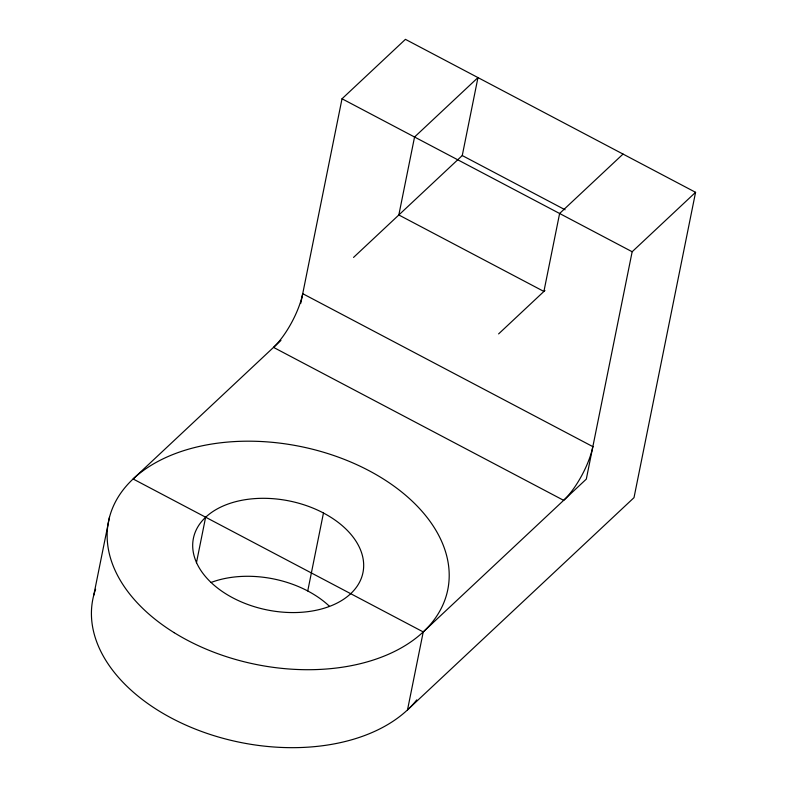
<?xml version="1.0" encoding="UTF-8"?>
<svg xmlns="http://www.w3.org/2000/svg" width="787" height="787" viewBox="0 0 787 787"><rect width="100%" height="100%" fill="white"/><g stroke="black" fill="none" stroke-linecap="round" stroke-linejoin="round"><path stroke-width="1.18" d="M93.751 595.238L109.472 517.275M196.445 562.784L205.633 517.207M300.782 303.3L342.02 98.778L405.433 39.35L695.57 192.313L634.007 497.65L407.518 709.884L423.239 631.931L586.305 479.116L632.158 251.742L695.57 192.313M307.747 590.958L323.467 512.996A86.442 55.562 11.4 0 0 205.663 517.226A86.491 55.592 11.4 0 0 232.913 597.894A86.491 55.592 11.4 0 0 350.717 593.673A86.491 55.592 11.4 0 0 323.447 513.016M353.54 257.418L462.254 155.551L477.965 77.588L414.552 137.017L398.832 214.979L543.906 291.456L559.616 213.493L623.038 154.075M280.939 340.427L133.101 478.968L423.239 631.931M498.604 333.904L544.938 290.482M462.254 155.551L565.096 209.775M342.02 98.778L632.158 251.742M211.083 582.459A86.472 55.582 11.4 0 1 329.497 606.315M416.746 699.899A173.032 111.223 11.4 0 1 206.401 733.189A173.032 111.223 11.4 0 1 95.601 589.256M592.857 446.642L302.72 293.679A43.255 13.792 -62.2 0 1 273.522 347.382L563.659 500.345A43.255 13.792 -62.2 0 0 592.857 446.632M174.193 632.689A173.032 111.223 11.4 0 0 447.764 589.748A173.032 111.223 11.4 0 0 212.549 443.907A173.032 111.223 11.4 0 0 174.193 632.689"/></g></svg>
